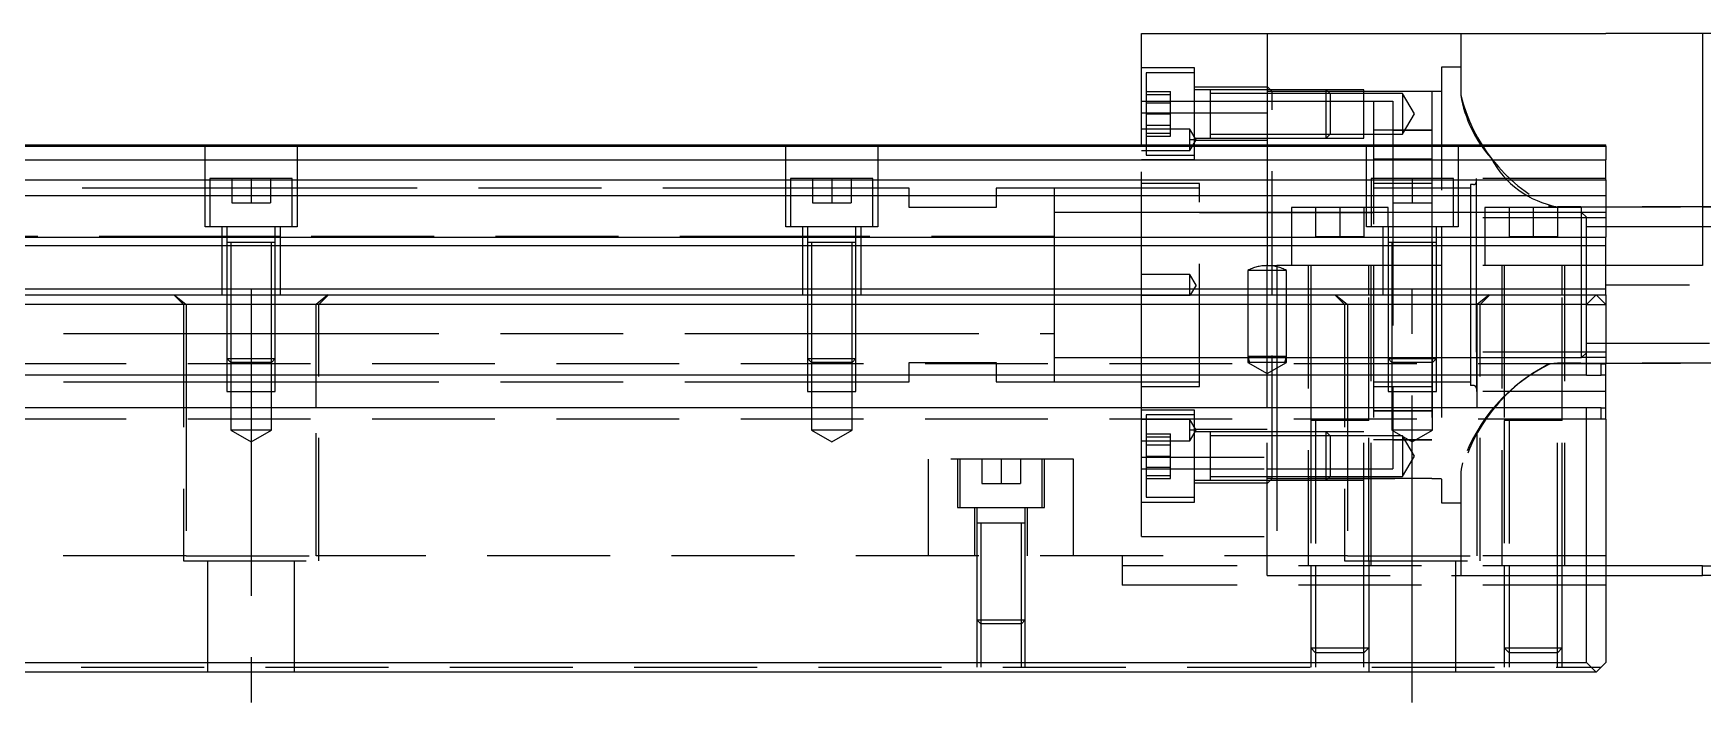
# Model space of a CAD drawing. Extents: x -18 to 814, y -344 to 120.
# Drawn here: x 357.5 to 530, y -310 to -240.8 of the extents above; entities that cross this region are included whole.
import ezdxf

# ---------------------------------------------------------------- set-up
doc = ezdxf.new("R2010")
doc.units = 0
doc.linetypes.add('CENTER', pattern=[50.8, 31.75, -6.35, 6.35, -6.35])
doc.linetypes.add('DASHED', pattern=[19.05, 12.7, -6.35])
doc.layers.get('0').update_dxf_attribs({"linetype": 'CONTINUOUS'})
doc.layers.add('CENTER', color=1, linetype='CENTER')

msp = doc.modelspace()

# ---------------------------------------------------------------- linework, layer by layer
at = {"color": 7, "linetype": 'CONTINUOUS'}
for p, q in [((472, -240.85), (485, -240.85)), ((472, -249.07), (472, -240.85)), ((485, -240.85), (520, -240.85)), ((485, -240.85), (485, -252.35)), ((530, -240.85), (520, -240.85)), ((563.5, -240.85), (530, -240.85)), ((530, -240.85), (530, -264.85)), ((472, -252.35), (472, -249.07)), ((472, -249.07), (485, -249.07)), ((334.5, -252.35), (520, -252.35)), ((334.5, -252.51), (520, -252.51)), ((520, -252.51), (520, -252.35)), ((520, -252.51), (520, -253.91)), ((334.5, -253.91), (520, -253.91)), ((520, -255.99), (520, -253.91)), ((334.5, -255.99), (520, -255.99)), ((520, -255.99), (520, -257.61)), ((334.5, -257.61), (520, -257.61)), ((520, -257.61), (520, -261.9)), ((334.5, -261.9), (520, -261.9)), ((520, -262.75), (520, -261.9)), ((0, -262.75), (520, -262.75)), ((382.5, -262.45), (377.5, -262.45)), ((502.5, -262.45), (497.5, -262.45)), ((502.5, -262.45), (497.5, -262.45)), ((520, -267.25), (520, -262.75)), ((530, -264.85), (520, -264.85)), ((0, -267.25), (520, -267.25)), ((520, -267.85), (520, -267.25)), ((1, -267.85), (519, -267.85)), ((518, -268.85), (2, -268.85)), ((518, -268.85), (519, -267.85)), ((518, -276.15), (518, -268.85)), ((519, -267.85), (520, -268.85)), ((519, -267.85), (520, -267.85)), ((520, -268.85), (520, -275)), ((519.5, -276.15), (519.5, -275)), ((519.5, -275), (520, -275)), ((520, -276.15), (520, -275)), ((518, -276.15), (2, -276.15)), ((518, -276.15), (519.5, -276.15)), ((520, -276.15), (519.5, -276.15)), ((520, -279.55), (520, -276.15)), ((518, -279.55), (2, -279.55)), ((495.5, -280.85), (489.5, -280.85)), ((519.5, -279.55), (518, -279.55)), ((518, -305.85), (518, -279.55)), ((519.5, -279.55), (520, -279.55)), ((519.5, -280.7), (519.5, -279.55)), ((520, -280.7), (519.5, -280.7)), ((520, -280.7), (520, -279.55)), ((520, -280.7), (520, -305.85)), ((460, -291.45), (455, -291.45)), ((530, -295.85), (520, -295.85)), ((530, -296.85), (530, -295.85)), ((530, -295.85), (577.5, -295.85)), ((520, -296.85), (530, -296.85)), ((577.5, -296.85), (530, -296.85)), ((519, -306.85), (1, -306.85)), ((2, -305.85), (518, -305.85)), ((519, -306.85), (518, -305.85)), ((520, -305.85), (519, -306.85))]:
    msp.add_line(p, q, dxfattribs=at)
at = {"color": 3, "linetype": 'DASHED'}
for p, q in [((505, -240.85), (505, -247.22)), ((477.5, -244.42), (472, -244.42)), ((477.5, -244.92), (472.5, -244.92)), ((472.5, -244.92), (472.5, -249.17)), ((477.5, -253.92), (477.5, -244.42)), ((505, -244.35), (503, -244.35)), ((503, -244.35), (503, -260.85)), ((485, -246.42), (477.5, -246.42)), ((479.1, -246.67), (477.5, -246.67)), ((485, -246.67), (479.09, -246.67)), ((479.1, -246.67), (479.1, -247.07)), ((479.1, -246.67), (479.1, -251.67)), ((485.5, -246.85), (485, -246.35)), ((491.1, -246.67), (485, -246.67)), ((491.1, -246.67), (485, -246.67)), ((491.5, -247.07), (491.1, -246.67)), ((495, -246.67), (491.1, -246.67)), ((491.1, -249.17), (491.1, -246.67)), ((495, -251.67), (495, -246.67)), ((472, -247.85), (472.5, -247.85)), ((472, -247.85), (472.5, -247.85)), ((472.5, -246.86), (475, -246.86)), ((472.5, -247.17), (475, -247.17)), ((472.5, -247.85), (485, -247.85)), ((472.5, -247.85), (485, -247.85)), ((472.5, -248.02), (475, -248.02)), ((475, -248.02), (475, -246.86)), ((475, -250.33), (475, -248.02)), ((485, -247.07), (479.1, -247.07)), ((479.1, -247.07), (479.1, -249.03)), ((485.5, -246.85), (485, -246.85)), ((491.5, -247.07), (485, -247.07)), ((485, -247.85), (491.5, -247.85)), ((485, -247.85), (491.5, -247.85)), ((491.28, -246.85), (485.5, -246.85)), ((485.5, -286.85), (485.5, -246.85)), ((502, -246.85), (491.28, -246.85)), ((495, -247.07), (491.5, -247.07)), ((491.5, -247.07), (491.5, -249.17)), ((491.5, -247.85), (496, -247.85)), ((491.5, -247.85), (496, -247.85)), ((499, -247.07), (495, -247.07)), ((496, -247.85), (498, -247.85)), ((496, -247.85), (496, -264.85)), ((498, -247.85), (498, -255.85)), ((500.21, -249.17), (499, -247.07)), ((499, -247.07), (499, -249.17)), ((503, -246.85), (502, -246.85)), ((502, -246.85), (502, -255.85)), ((472.5, -249.17), (472.5, -252.35)), ((472.5, -249.17), (475, -249.17)), ((479.1, -249.03), (479.1, -249.31)), ((479.1, -249.17), (479.1, -251.67)), ((479.1, -249.31), (479.1, -251.27)), ((491.1, -251.67), (491.1, -249.17)), ((491.5, -249.17), (491.5, -251.27)), ((499, -251.27), (500.21, -249.17)), ((499, -249.17), (499, -251.27)), ((477, -250.75), (472, -250.75)), ((472.5, -250.33), (475, -250.33)), ((472.5, -251.17), (475, -251.17)), ((472.5, -251.48), (475, -251.48)), ((475, -251.48), (475, -250.33)), ((477.66, -251.85), (477, -250.75)), ((477, -251.85), (477, -250.75)), ((477, -252.95), (477.66, -251.85)), ((477.66, -251.85), (477, -251.85)), ((477.66, -251.85), (477, -251.85)), ((477, -252.95), (477, -251.85)), ((477.5, -251.67), (479.1, -251.67)), ((479.09, -251.67), (485, -251.67)), ((479.1, -251.27), (485, -251.27)), ((479.1, -251.27), (479.1, -251.67)), ((485, -251.27), (491.5, -251.27)), ((485, -251.67), (491.1, -251.67)), ((485, -251.67), (491.1, -251.67)), ((491.1, -251.67), (491.5, -251.27)), ((491.1, -251.67), (495, -251.67)), ((491.5, -251.27), (495, -251.27)), ((495, -251.27), (499, -251.27)), ((498, -250.85), (496, -250.85)), ((498, -250.85), (502, -250.85)), ((502, -250.85), (498, -250.85)), ((375.25, -260.85), (375.25, -252.35)), ((384.75, -252.35), (384.75, -260.85)), ((435.25, -260.85), (435.25, -252.35)), ((444.75, -252.35), (444.75, -260.85)), ((472, -267.85), (472, -252.35)), ((472, -252.95), (477, -252.95)), ((472.5, -252.35), (472.5, -253.42)), ((472.5, -253.42), (477.5, -253.42)), ((485, -251.92), (477.5, -251.92)), ((485, -252.35), (485, -264.85)), ((495.25, -260.85), (495.25, -252.35)), ((504.75, -252.35), (504.75, -260.85)), ((477.5, -253.92), (472, -253.92)), ((502, -253.85), (496, -253.85)), ((502, -253.85), (496, -253.85)), ((375.25, -256.85), (334.5, -256.85)), ((375.75, -256.85), (375.25, -256.85)), ((375.75, -255.85), (375.75, -260.85)), ((384.25, -255.85), (375.75, -255.85)), ((384.25, -256.85), (375.75, -256.85)), ((378, -255.85), (378, -258.35)), ((380, -255.85), (380, -258.35)), ((382, -255.85), (382, -258.35)), ((384.25, -260.85), (384.25, -255.85)), ((384.75, -256.85), (384.25, -256.85)), ((435.25, -256.85), (384.75, -256.85)), ((435.75, -256.85), (435.25, -256.85)), ((435.75, -255.85), (435.75, -260.85)), ((444.25, -255.85), (435.75, -255.85)), ((444.25, -256.85), (435.75, -256.85)), ((438, -255.85), (438, -258.35)), ((440, -255.85), (440, -258.35)), ((442, -255.85), (442, -258.35)), ((444.25, -260.85), (444.25, -255.85)), ((444.75, -256.85), (444.25, -256.85)), ((448, -256.85), (444.75, -256.85)), ((448, -258.85), (448, -256.85)), ((463, -256.85), (457, -256.85)), ((457, -256.85), (457, -258.85)), ((472, -256.85), (463, -256.85)), ((463, -256.85), (463, -266.85)), ((463, -256.85), (463, -266.85)), ((478, -256.35), (472, -256.35)), ((478, -256.85), (472, -256.85)), ((478, -277.35), (478, -256.35)), ((495.75, -255.85), (495.75, -260.85)), ((504.25, -255.85), (495.75, -255.85)), ((502, -256.35), (496, -256.35)), ((506, -256.85), (496, -256.85)), ((498, -255.85), (498, -258.35)), ((500, -255.85), (500, -258.35)), ((502, -255.85), (502, -258.35)), ((504.25, -260.85), (504.25, -255.85)), ((506.31, -256.47), (506, -256.47)), ((506, -256.47), (506, -264.85)), ((506.63, -259.92), (506.63, -255.85)), ((520, -255.85), (506.63, -255.85)), ((378, -258.35), (380, -258.35)), ((380, -258.35), (382, -258.35)), ((438, -258.35), (440, -258.35)), ((440, -258.35), (442, -258.35)), ((498, -258.35), (498, -285.85)), ((498, -258.35), (500, -258.35)), ((500, -258.35), (502, -258.35)), ((502, -258.35), (502, -264.85)), ((514.07, -258.66), (514.31, -258.71)), ((514.31, -258.71), (514.65, -258.76)), ((457, -258.85), (448, -258.85)), ((472, -259.35), (463, -259.35)), ((478, -259.35), (472, -259.35)), ((485, -259.35), (478, -259.35)), ((478, -259.35), (485, -259.35)), ((487.5, -259.35), (485, -259.35)), ((485, -259.35), (487.5, -259.35)), ((487.5, -258.85), (487.5, -264.85)), ((495.25, -258.85), (487.5, -258.85)), ((496, -259.35), (487.5, -259.35)), ((487.5, -259.35), (496, -259.35)), ((490, -258.85), (490, -261.85)), ((492.5, -258.85), (492.5, -261.85)), ((495, -258.85), (495, -261.85)), ((495.75, -258.85), (495.25, -258.85)), ((497.5, -258.85), (495.75, -258.85)), ((506, -259.35), (496, -259.35)), ((497.5, -260.85), (497.5, -258.85)), ((517.5, -259.35), (506, -259.35)), ((506.63, -264.85), (506.63, -259.92)), ((520, -259.92), (506.63, -259.92)), ((507.5, -258.85), (507.5, -264.85)), ((517.5, -258.85), (507.5, -258.85)), ((510, -258.85), (510, -261.85)), ((512.5, -258.85), (512.5, -261.85)), ((514.65, -258.76), (515, -258.77)), ((555.5, -258.77), (515, -258.77)), ((515, -258.77), (530, -258.77)), ((515, -258.85), (515, -261.85)), ((517.5, -264.85), (517.5, -258.85)), ((518, -259.85), (517.5, -259.35)), ((520, -259.35), (517.5, -259.35)), ((518, -264.85), (518, -259.85)), ((530, -258.77), (555.5, -258.77)), ((377, -261.85), (334.5, -261.85)), ((384.75, -260.85), (375.25, -260.85)), ((377, -267.85), (377, -260.85)), ((377.5, -261.85), (377, -261.85)), ((377.5, -260.85), (377.5, -262.45)), ((382.5, -261.85), (377.5, -261.85)), ((382.5, -262.45), (382.5, -260.85)), ((383, -261.85), (382.5, -261.85)), ((383, -260.85), (383, -267.85)), ((437, -261.85), (383, -261.85)), ((444.75, -260.85), (435.25, -260.85)), ((437, -267.85), (437, -260.85)), ((437.5, -261.85), (437, -261.85)), ((437.5, -260.85), (437.5, -262.45)), ((442.5, -261.85), (437.5, -261.85)), ((442.5, -262.45), (442.5, -260.85)), ((443, -261.85), (442.5, -261.85)), ((443, -260.85), (443, -267.85)), ((463, -261.85), (443, -261.85)), ((490, -261.85), (492.5, -261.85)), ((492.5, -261.85), (495, -261.85)), ((504.75, -260.85), (495.25, -260.85)), ((497, -267.85), (497, -260.85)), ((497.5, -260.85), (497.5, -262.45)), ((502.5, -262.45), (502.5, -260.85)), ((503, -260.85), (503, -267.85)), ((510, -261.85), (512.5, -261.85)), ((512.5, -261.85), (515, -261.85)), ((530, -260.85), (518, -260.85)), ((537.5, -260.85), (530, -260.85)), ((377.5, -262.44), (377.5, -262.45)), ((377.5, -262.45), (377.5, -267.85)), ((377.5, -262.45), (377.5, -262.45)), ((382.5, -262.45), (377.5, -262.45)), ((377.9, -262.45), (377.9, -267.85)), ((382.1, -267.85), (382.1, -262.45)), ((382.5, -262.45), (382.5, -262.44)), ((382.5, -267.85), (382.5, -262.45)), ((382.5, -262.45), (382.5, -262.45)), ((437.5, -262.44), (437.5, -262.45)), ((437.5, -262.45), (437.5, -262.45)), ((437.5, -262.45), (437.5, -267.85)), ((442.5, -262.45), (437.5, -262.45)), ((442.5, -262.45), (437.5, -262.45)), ((437.9, -262.45), (437.9, -267.85)), ((442.1, -267.85), (442.1, -262.45)), ((442.5, -262.45), (442.5, -262.44)), ((442.5, -262.45), (442.5, -262.45)), ((442.5, -267.85), (442.5, -262.45)), ((497.5, -262.44), (497.5, -262.45)), ((497.5, -262.45), (497.5, -267.85)), ((497.5, -262.45), (497.5, -262.45)), ((502.5, -262.45), (497.5, -262.45)), ((497.9, -262.45), (497.9, -267.85)), ((502.1, -267.85), (502.1, -262.45)), ((502.5, -262.45), (502.5, -262.44)), ((502.5, -267.85), (502.5, -262.45)), ((502.5, -262.45), (502.5, -262.45)), ((483, -265.35), (483, -267.85)), ((487, -265.35), (483, -265.35)), ((485.06, -264.85), (484.94, -264.85)), ((485, -264.85), (485, -264.85)), ((485, -264.85), (485.13, -264.85)), ((485, -267.85), (485, -264.85)), ((485.13, -264.85), (486, -264.85)), ((497, -264.85), (486, -264.85)), ((486, -264.85), (486, -264.96)), ((486, -264.96), (486, -267.85)), ((487, -267.85), (487, -265.35)), ((489.25, -264.85), (489.25, -295.85)), ((489.5, -264.85), (489.5, -267.85)), ((495.5, -267.85), (495.5, -264.85)), ((495.75, -295.85), (495.75, -264.85)), ((496, -264.85), (496, -267.85)), ((497.5, -264.85), (497, -264.85)), ((497.9, -264.85), (497.5, -264.85)), ((502.1, -264.85), (497.9, -264.85)), ((502, -264.85), (502, -267.85)), ((502.5, -264.85), (502.1, -264.85)), ((503, -264.85), (502.5, -264.85)), ((520, -264.85), (503, -264.85)), ((506, -264.85), (506, -267.85)), ((506.63, -267.85), (506.63, -264.85)), ((509.25, -264.85), (509.25, -295.85)), ((509.5, -264.85), (509.5, -267.85)), ((515.5, -267.85), (515.5, -264.85)), ((515.75, -295.85), (515.75, -264.85)), ((517.5, -266.85), (517.5, -264.85)), ((518, -266.85), (518, -264.85)), ((463, -266.85), (463, -267.85)), ((463, -266.85), (463, -267.85)), ((477, -265.75), (472, -265.75)), ((477.66, -266.85), (477, -265.75)), ((477, -267.95), (477, -265.75)), ((477.66, -266.85), (477, -267.95)), ((517.5, -267.85), (517.5, -266.85)), ((518, -267.85), (518, -266.85)), ((372, -267.85), (373, -268.85)), ((372.06, -267.85), (373.29, -268.85)), ((373, -268.85), (373, -295.35)), ((373.29, -268.85), (373.29, -276.15)), ((377.5, -267.85), (377.5, -274.45)), ((377.5, -267.85), (377.5, -274.45)), ((377.9, -267.85), (377.9, -274.85)), ((382.1, -274.85), (382.1, -267.85)), ((382.5, -274.45), (382.5, -267.85)), ((382.5, -274.45), (382.5, -267.85)), ((387.94, -267.85), (386.71, -268.85)), ((386.71, -276.15), (386.71, -268.85)), ((387, -268.85), (388, -267.85)), ((387, -295.35), (387, -268.85)), ((437.5, -267.85), (437.5, -274.45)), ((437.5, -267.85), (437.5, -274.45)), ((437.9, -267.85), (437.9, -274.85)), ((442.1, -274.85), (442.1, -267.85)), ((442.5, -274.45), (442.5, -267.85)), ((442.5, -274.45), (442.5, -267.85)), ((463, -267.85), (463, -276.15)), ((463, -267.85), (463, -276.15)), ((472, -276.15), (472, -267.85)), ((477, -267.95), (472, -267.95)), ((483, -267.85), (483, -274.22)), ((485, -274.85), (485, -267.85)), ((486, -267.85), (486, -274.85)), ((487, -274.22), (487, -267.85)), ((489.5, -267.85), (489.5, -276.15)), ((492, -267.85), (493, -268.85)), ((492.06, -267.85), (493.29, -268.85)), ((493, -268.85), (493, -295.35)), ((493.29, -268.85), (493.29, -276.15)), ((495.5, -280.85), (495.5, -267.85)), ((496, -267.85), (496, -285.85)), ((497.5, -267.85), (497.5, -274.45)), ((497.5, -267.85), (497.5, -274.45)), ((497.9, -267.85), (497.9, -274.85)), ((502, -267.85), (502, -286.85)), ((502.1, -274.85), (502.1, -267.85)), ((502.5, -274.45), (502.5, -267.85)), ((502.5, -274.45), (502.5, -267.85)), ((503, -267.85), (503, -289.35)), ((506, -267.85), (506, -277.22)), ((506.63, -273.78), (506.63, -267.85)), ((507.94, -267.85), (506.71, -268.85)), ((506.71, -276.15), (506.71, -268.85)), ((507, -268.85), (508, -267.85)), ((507, -295.35), (507, -268.85)), ((509.5, -267.85), (509.5, -280.85)), ((515.5, -280.85), (515.5, -267.85)), ((517.5, -274.35), (517.5, -267.85)), ((518, -268.85), (518, -267.85)), ((518, -268.85), (520, -268.85)), ((520, -267.85), (520, -268.85)), ((322.5, -271.85), (373.29, -271.85)), ((373.29, -271.85), (377.5, -271.85)), ((377.5, -271.85), (377.9, -271.85)), ((377.9, -271.85), (382.1, -271.85)), ((382.1, -271.85), (382.5, -271.85)), ((382.5, -271.85), (386.71, -271.85)), ((386.71, -271.85), (437.5, -271.85)), ((437.5, -271.85), (437.9, -271.85)), ((437.9, -271.85), (442.1, -271.85)), ((442.1, -271.85), (442.5, -271.85)), ((442.5, -271.85), (463, -271.85)), ((483, -274.22), (483, -274.85)), ((483, -274.22), (483.17, -274.85)), ((487, -274.22), (483, -274.22)), ((486.83, -274.85), (487, -274.22)), ((487, -274.85), (487, -274.22)), ((506.63, -273.78), (506.63, -277.85)), ((520, -273.78), (506.63, -273.78)), ((517.5, -274.35), (518, -273.85)), ((518, -272.85), (537.5, -272.85)), ((519.5, -275), (0.5, -275)), ((377.5, -274.45), (377.9, -274.85)), ((377.5, -274.45), (377.5, -276.15)), ((377.5, -274.45), (382.5, -274.45)), ((377.9, -274.85), (377.9, -277.85)), ((382.1, -274.85), (377.9, -274.85)), ((382.1, -274.85), (382.5, -274.45)), ((382.1, -277.85), (382.1, -274.85)), ((382.5, -276.15), (382.5, -274.45)), ((437.5, -274.45), (437.9, -274.85)), ((437.5, -274.45), (437.5, -276.15)), ((437.5, -274.45), (442.5, -274.45)), ((437.9, -274.85), (437.9, -277.85)), ((442.1, -274.85), (437.9, -274.85)), ((442.1, -274.85), (442.5, -274.45)), ((442.1, -277.85), (442.1, -274.85)), ((442.5, -276.15), (442.5, -274.45)), ((448, -274.85), (457, -274.85)), ((448, -276.15), (448, -274.85)), ((457, -274.85), (457, -276.15)), ((463, -274.35), (472, -274.35)), ((472, -274.35), (478, -274.35)), ((478, -274.35), (485, -274.35)), ((478, -274.35), (485, -274.35)), ((483, -274.85), (485, -276)), ((487, -274.85), (483, -274.85)), ((485, -274.35), (486.97, -274.35)), ((485, -274.35), (486.97, -274.35)), ((485, -276), (487, -274.85)), ((485, -276.15), (485, -274.85)), ((486, -274.85), (486, -276.15)), ((486.97, -274.35), (489.5, -274.35)), ((486.97, -274.35), (489.5, -274.35)), ((489.5, -274.35), (493.29, -274.35)), ((489.5, -274.35), (493.29, -274.35)), ((493.29, -274.35), (496, -274.35)), ((493.29, -274.35), (496, -274.35)), ((496, -274.35), (506, -274.35)), ((497.5, -274.45), (497.9, -274.85)), ((497.5, -274.45), (497.5, -276.15)), ((497.5, -274.45), (502.5, -274.45)), ((497.9, -274.85), (497.9, -277.85)), ((502.1, -274.85), (497.9, -274.85)), ((502.1, -274.85), (502.5, -274.45)), ((502.1, -277.85), (502.1, -274.85)), ((502.5, -276.15), (502.5, -274.45)), ((506, -274.35), (517.5, -274.35)), ((514.07, -275.04), (514.26, -275)), ((515, -274.93), (514.26, -275)), ((514.26, -275), (515, -274.93)), ((555.5, -274.93), (515, -274.93)), ((515, -274.93), (555.5, -274.93)), ((520, -274.35), (517.5, -274.35)), ((322.5, -276.85), (373.29, -276.85)), ((373.29, -276.15), (373.29, -279.55)), ((373.29, -276.85), (377.5, -276.85)), ((377.5, -276.15), (377.5, -277.85)), ((377.5, -276.85), (382.5, -276.85)), ((382.5, -277.85), (382.5, -276.15)), ((382.5, -276.85), (386.71, -276.85)), ((386.71, -279.55), (386.71, -276.15)), ((386.71, -276.85), (437.5, -276.85)), ((437.5, -276.15), (437.5, -277.85)), ((437.5, -276.85), (442.5, -276.85)), ((442.5, -277.85), (442.5, -276.15)), ((442.5, -276.85), (448, -276.85)), ((448, -276.85), (448, -276.15)), ((457, -276.15), (457, -276.85)), ((457, -276.85), (463, -276.85)), ((463, -276.15), (463, -276.85)), ((463, -276.15), (463, -276.85)), ((463, -276.85), (472, -276.85)), ((472, -279.55), (472, -276.15)), ((472, -276.85), (478, -276.85)), ((472, -277.35), (478, -277.35)), ((485, -279.55), (485, -276.15)), ((486, -276.15), (486, -279.55)), ((489.5, -276.15), (489.5, -279.55)), ((493.29, -276.15), (493.29, -279.55)), ((496, -276.85), (506, -276.85)), ((496, -277.35), (502, -277.35)), ((497.5, -276.15), (497.5, -277.85)), ((502.5, -277.85), (502.5, -276.15)), ((506.31, -277.22), (506, -277.22)), ((506.71, -279.55), (506.71, -276.15)), ((377.5, -277.85), (382.5, -277.85)), ((377.9, -277.85), (377.9, -281.85)), ((382.1, -281.85), (382.1, -277.85)), ((437.5, -277.85), (442.5, -277.85)), ((437.9, -277.85), (437.9, -281.85)), ((442.1, -281.85), (442.1, -277.85)), ((497.5, -277.85), (502.5, -277.85)), ((497.9, -277.85), (497.9, -281.85)), ((502.1, -281.85), (502.1, -277.85)), ((520, -277.85), (506.63, -277.85)), ((519.5, -280.7), (0.5, -280.7)), ((373.29, -279.55), (373.29, -294.85)), ((386.71, -294.85), (386.71, -279.55)), ((472, -284.63), (472, -279.55)), ((477.5, -279.78), (472, -279.78)), ((477, -280.75), (472, -280.75)), ((477.5, -280.28), (472.5, -280.28)), ((472.5, -280.28), (472.5, -288.78)), ((477.66, -281.85), (477, -280.75)), ((477, -281.85), (477, -280.75)), ((477.5, -284.53), (477.5, -279.78)), ((485, -295.85), (485, -279.55)), ((486, -279.55), (486, -295.85)), ((489.5, -279.55), (489.5, -280.85)), ((489.5, -280.84), (489.5, -295.85)), ((495.5, -280.85), (489.5, -280.85)), ((490, -280.85), (490, -295.85)), ((493.29, -279.55), (493.29, -294.85)), ((495, -295.85), (495, -280.85)), ((495.5, -295.35), (495.5, -280.84)), ((496, -279.85), (502, -279.85)), ((502, -279.85), (496, -279.85)), ((506.71, -294.85), (506.71, -279.55)), ((509.5, -280.84), (509.5, -295.85)), ((515.5, -280.85), (509.5, -280.85)), ((510, -280.85), (510, -295.85)), ((515, -295.85), (515, -280.85)), ((515.5, -295.85), (515.5, -280.84)), ((377.9, -281.85), (380, -283.06)), ((382.1, -281.85), (377.9, -281.85)), ((380, -283.06), (382.1, -281.85)), ((437.9, -281.85), (440, -283.06)), ((442.1, -281.85), (437.9, -281.85)), ((440, -283.06), (442.1, -281.85)), ((472.5, -282.22), (475, -282.22)), ((472.5, -282.53), (475, -282.53)), ((475, -282.53), (475, -282.22)), ((475, -284.53), (475, -282.53)), ((477, -282.95), (477.66, -281.85)), ((477.66, -281.85), (477, -281.85)), ((477, -282.95), (477, -281.85)), ((485, -281.78), (477.5, -281.78)), ((479.1, -282.03), (477.5, -282.03)), ((485, -282.03), (479.09, -282.03)), ((479.1, -282.03), (479.1, -287.03)), ((479.1, -282.03), (479.1, -287.03)), ((485, -282.43), (479.1, -282.43)), ((491.1, -282.03), (485, -282.03)), ((491.1, -282.03), (485, -282.03)), ((491.5, -282.43), (485, -282.43)), ((491.5, -282.43), (485, -282.43)), ((491.5, -282.43), (491.1, -282.03)), ((495, -282.03), (491.1, -282.03)), ((491.1, -287.03), (491.1, -282.03)), ((495, -282.43), (491.5, -282.43)), ((491.5, -282.43), (491.5, -286.63)), ((499, -282.43), (495, -282.43)), ((498, -282.85), (496, -282.85)), ((497.9, -281.85), (500, -283.06)), ((502.1, -281.85), (497.9, -281.85)), ((498, -282.85), (502, -282.85)), ((502, -282.85), (498, -282.85)), ((500.21, -284.53), (499, -282.43)), ((499, -282.43), (499, -286.63)), ((500, -283.06), (502.1, -281.85)), ((472, -282.95), (477, -282.95)), ((472.5, -283.37), (475, -283.37)), ((472.5, -284.53), (475, -284.53)), ((475, -286.53), (475, -284.53)), ((477.5, -289.28), (477.5, -284.53)), ((479.1, -284.53), (479.1, -287.03)), ((499, -286.63), (500.21, -284.53)), ((450, -294.85), (450, -284.85)), ((465, -284.85), (450, -284.85)), ((453, -284.85), (453, -289.85)), ((453.25, -284.85), (453.25, -289.85)), ((455.5, -284.85), (455.5, -287.35)), ((457.5, -284.85), (457.5, -287.35)), ((459.5, -284.85), (459.5, -287.35)), ((461.75, -289.85), (461.75, -284.85)), ((462, -289.85), (462, -284.85)), ((465, -294.85), (465, -284.85)), ((472, -292.85), (472, -284.63)), ((472, -284.63), (485, -284.63)), ((472, -285.85), (485, -285.85)), ((472, -285.85), (485, -285.85)), ((472.5, -285.68), (475, -285.68)), ((485, -285.85), (496, -285.85)), ((485, -285.85), (496, -285.85)), ((496, -285.85), (498, -285.85)), ((455.5, -287.35), (457.5, -287.35)), ((457.5, -287.35), (459.5, -287.35)), ((472.5, -286.53), (475, -286.53)), ((472.5, -286.84), (475, -286.84)), ((475, -286.84), (475, -286.53)), ((477.5, -287.03), (479.1, -287.03)), ((477.5, -287.28), (485, -287.28)), ((479.09, -287.03), (485, -287.03)), ((479.1, -286.63), (485, -286.63)), ((485, -286.63), (491.5, -286.63)), ((485, -286.63), (491.5, -286.63)), ((485, -287.35), (485.5, -286.85)), ((485.5, -286.85), (485, -286.85)), ((485, -287.03), (491.1, -287.03)), ((485, -287.03), (491.1, -287.03)), ((485.5, -286.85), (502, -286.85)), ((502, -286.85), (485.5, -286.85)), ((491.1, -287.03), (491.5, -286.63)), ((491.1, -287.03), (495, -287.03)), ((491.5, -286.63), (495, -286.63)), ((495, -286.63), (499, -286.63)), ((502, -286.85), (503, -286.85)), ((505, -286.48), (505, -296.85)), ((472, -289.28), (477.5, -289.28)), ((472.5, -288.78), (477.5, -288.78)), ((503, -289.35), (505, -289.35)), ((453, -289.85), (462, -289.85)), ((454.75, -289.85), (454.75, -294.85)), ((455, -289.85), (455, -291.45)), ((455, -291.44), (455, -294.85)), ((460, -291.45), (455, -291.45)), ((455.4, -291.45), (455.4, -294.85)), ((459.6, -294.85), (459.6, -291.45)), ((460, -291.45), (460, -289.85)), ((460, -294.85), (460, -291.44)), ((460.25, -294.85), (460.25, -289.85)), ((472, -292.85), (485, -292.85)), ((373.29, -294.85), (266.71, -294.85)), ((373.29, -294.85), (386.71, -294.85)), ((493.29, -294.85), (386.71, -294.85)), ((455, -294.85), (455, -301.45)), ((455, -294.85), (455, -301.45)), ((455.4, -294.85), (455.4, -301.85)), ((459.6, -301.85), (459.6, -294.85)), ((460, -301.45), (460, -294.85)), ((460, -301.45), (460, -294.85)), ((470, -294.85), (470, -295.85)), ((493.29, -294.85), (506.71, -294.85)), ((520, -294.85), (506.71, -294.85)), ((373, -295.35), (387, -295.35)), ((375.5, -295.35), (375.5, -306.85)), ((384.5, -306.85), (384.5, -295.35)), ((470, -295.85), (470, -297.85)), ((480, -295.85), (470, -295.85)), ((520, -295.85), (480, -295.85)), ((485, -296.85), (485, -295.85)), ((489.5, -295.85), (489.5, -304.35)), ((489.5, -295.85), (489.5, -304.35)), ((490, -295.85), (490, -304.85)), ((493, -295.35), (507, -295.35)), ((495, -304.85), (495, -295.85)), ((495.5, -295.35), (495.5, -306.85)), ((504.5, -306.85), (504.5, -295.35)), ((509.5, -295.85), (509.5, -304.35)), ((509.5, -295.85), (509.5, -304.35)), ((510, -295.85), (510, -304.85)), ((515, -304.85), (515, -295.85)), ((515.5, -304.35), (515.5, -295.85)), ((515.5, -304.35), (515.5, -295.85)), ((475, -297.85), (470, -297.85)), ((520, -297.85), (475, -297.85)), ((485, -296.85), (515, -296.85)), ((515, -296.85), (515.5, -296.85)), ((515.5, -296.85), (520, -296.85)), ((455, -301.45), (455.4, -301.85)), ((455, -301.45), (455, -306.35)), ((455, -301.45), (460, -301.45)), ((455.4, -301.85), (455.4, -306.35)), ((459.6, -301.85), (455.4, -301.85)), ((459.6, -301.85), (460, -301.45)), ((459.6, -306.35), (459.6, -301.85)), ((460, -306.35), (460, -301.45)), ((489.5, -304.35), (490, -304.85)), ((489.5, -304.35), (489.5, -306.35)), ((489.5, -304.35), (495.5, -304.35)), ((490, -304.85), (490, -306.35)), ((495, -304.85), (490, -304.85)), ((495, -304.85), (495.5, -304.35)), ((495, -306.35), (495, -304.85)), ((509.5, -304.35), (510, -304.85)), ((509.5, -304.35), (509.5, -306.35)), ((509.5, -304.35), (515.5, -304.35)), ((510, -304.85), (510, -306.35)), ((515, -304.85), (510, -304.85)), ((515, -304.85), (515.5, -304.35)), ((515, -306.35), (515, -304.85)), ((515.5, -306.35), (515.5, -304.35)), ((0.5, -306.35), (519.5, -306.35))]:
    msp.add_line(p, q, dxfattribs=at)
for centre, radius, start, end in [((517.92, -245), 13.11, 189.7598, 221.8618), ((522.06, -243.01), 17.57, 193.8766, 242.9634), ((516.82, -249.12), 9.83, 208.1199, 259.3087), ((506.31, -256.16), 0.312, 270, 0), ((484.94, -268.85), 4, 90, 118.9695), ((485.06, -268.85), 4, 61.0305, 90), ((522.06, -290.69), 17.57, 117.0366, 166.1234), ((521.79, -290.8), 17.5, 115.4964, 161.4282), ((506.31, -277.54), 0.312, 0, 90), ((509.62, -286.57), 4.62, 163.046, 178.8619)]:
    msp.add_arc(centre, radius, start, end, dxfattribs=at)
at = {"layer": 'CENTER', "color": 1, "linetype": 'CENTER'}
for p, q in [((380, -267.2), (380, -310)), ((500, -310), (500, -267.2)), ((579.45, -266.85), (520, -266.85))]:
    msp.add_line(p, q, dxfattribs=at)

doc.saveas('drawing.dxf')
